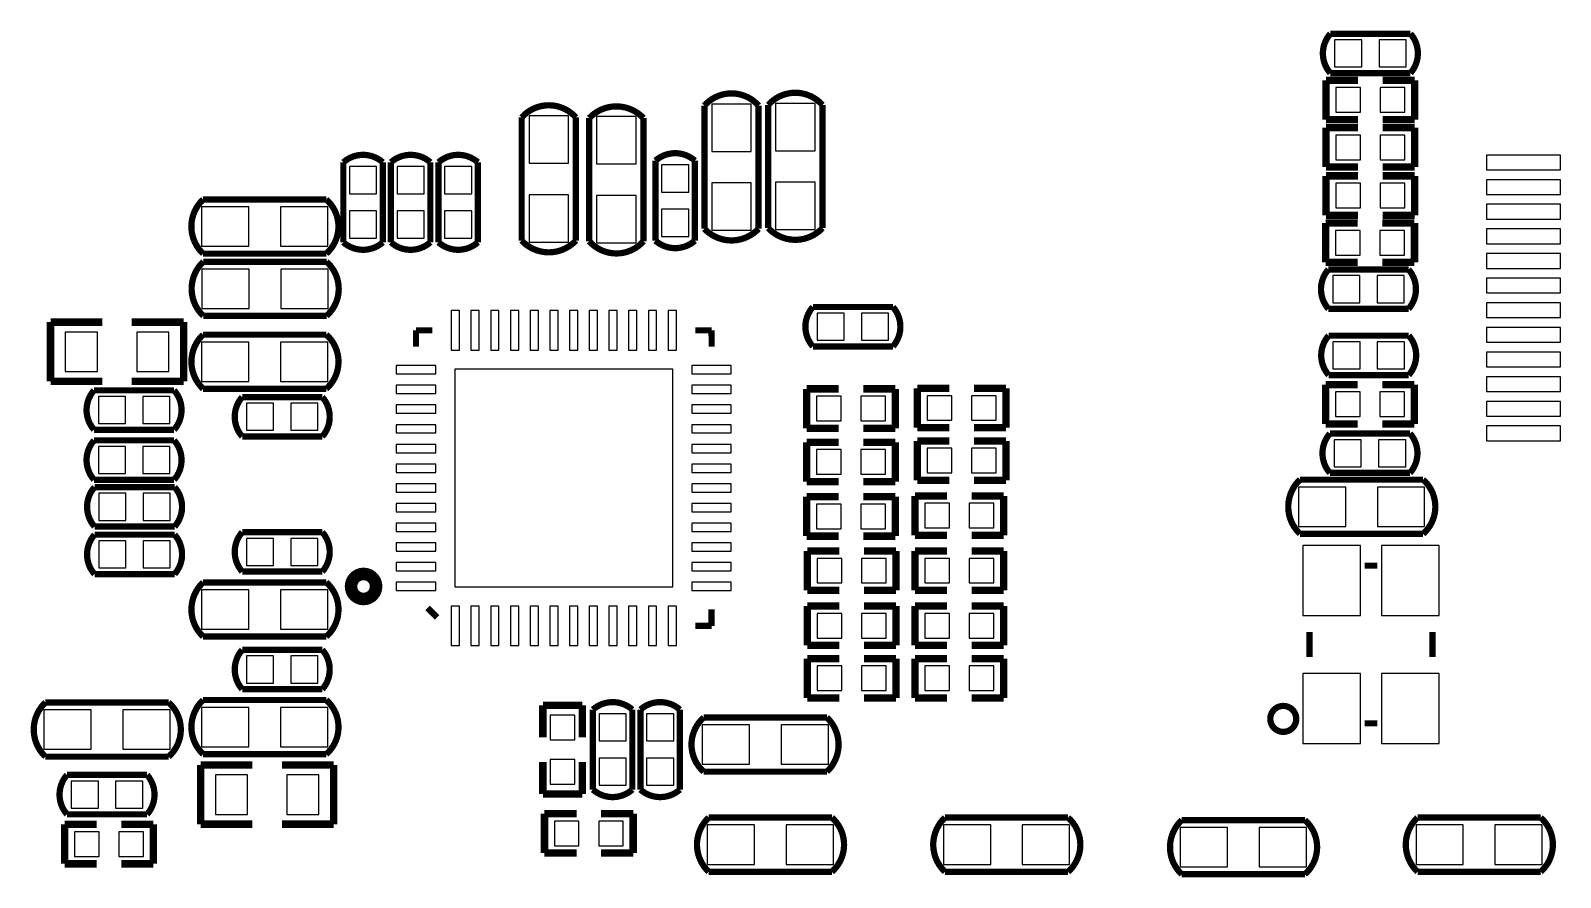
# Model space of a CAD drawing. Extents: x -3 to 180, y 0 to 107.
# Drawn here: x 64.47 to 95.52, y 23.25 to 40.44 of the extents above; entities that cross this region are included whole.
import ezdxf

# ---------------------------------------------------------------- set-up
doc = ezdxf.new("R2010")
doc.units = 0
doc.header["$MEASUREMENT"] = 0
doc.layers.add('PG_SILKSCREEN_BOTTOM', color=85, linetype='CONTINUOUS')
doc.layers.add('PIN_BOTTOM', color=5, linetype='CONTINUOUS')

msp = doc.modelspace()

# ---------------------------------------------------------------- linework, layer by layer
at = {"layer": 'PG_SILKSCREEN_BOTTOM'}
for points in [[(91.91658, 39.579601, 0.127, 0.127, 0), (90.85387, 39.579601, 0.127, 0.127, -0.37791), (90.85387, 40.379599, 0.127, 0.127, 0)], [(90.85387, 40.379599, 0.127, 0.127, 0), (91.91658, 40.379599, 0.127, 0.127, 0)], [(91.91658, 40.379599, 0.127, 0.127, 0), (92.47947, 40.379599, 0.127, 0.127, -0.37791), (92.47947, 39.579601, 0.127, 0.127, 0)], [(90.766925, 39.434719, 0.150089, 0.150089, 0), (90.766925, 38.634721, 0.150089, 0.150089, 0)], [(91.416911, 39.434719, 0.150089, 0.150089, 0), (90.766925, 39.434719, 0.150089, 0.150089, 0)], [(91.916733, 39.434719, 0.150089, 0.150089, 0), (92.566719, 39.434719, 0.150089, 0.150089, 0)], [(92.47947, 39.579601, 0.127, 0.127, 0), (91.91658, 39.579601, 0.127, 0.127, 0)], [(92.566719, 39.434719, 0.150089, 0.150089, 0), (92.566719, 38.634721, 0.150089, 0.150089, 0)], [(78.14945, 36.420781, 0.127, 0.127, 0), (78.14945, 38.920598, 0.127, 0.127, -0.450474), (79.24927, 38.920598, 0.127, 0.127, 0)], [(79.44485, 36.433531, 0.127, 0.127, 0), (79.44485, 38.933349, 0.127, 0.127, -0.450474), (80.54467, 38.933349, 0.127, 0.127, 0)], [(74.44105, 36.179531, 0.127, 0.127, 0), (74.44105, 38.679349, 0.127, 0.127, -0.450474), (75.54087, 38.679349, 0.127, 0.127, 0)], [(75.81265, 38.666547, 0.127, 0.127, -0.432734), (76.91247, 38.666547, 0.127, 0.127, 0)], [(79.24927, 38.920598, 0.127, 0.127, 0), (79.24927, 36.420781, 0.127, 0.127, 0)], [(80.54467, 38.933349, 0.127, 0.127, 0), (80.54467, 36.433531, 0.127, 0.127, 0)], [(75.54087, 38.679349, 0.127, 0.127, 0), (75.54087, 36.179531, 0.127, 0.127, 0)], [(76.91247, 38.666547, 0.127, 0.127, 0), (76.91247, 36.16673, 0.127, 0.127, -0.450474), (75.81265, 36.16673, 0.127, 0.127, 0)], [(75.81265, 36.16673, 0.127, 0.127, 0), (75.81265, 38.666547, 0.127, 0.127, 0)], [(90.766925, 38.634721, 0.150089, 0.150089, 0), (91.416911, 38.634721, 0.150089, 0.150089, 0)], [(90.766925, 38.472059, 0.150089, 0.150089, 0), (90.766925, 37.672061, 0.150089, 0.150089, 0)], [(91.416911, 38.472059, 0.150089, 0.150089, 0), (90.766925, 38.472059, 0.150089, 0.150089, 0)], [(92.566719, 38.634721, 0.150089, 0.150089, 0), (91.916733, 38.634721, 0.150089, 0.150089, 0)], [(91.916733, 38.472059, 0.150089, 0.150089, 0), (92.566719, 38.472059, 0.150089, 0.150089, 0)], [(92.566719, 38.472059, 0.150089, 0.150089, 0), (92.566719, 37.672061, 0.150089, 0.150089, 0)], [(70.821601, 37.206911, 0.127, 0.127, 0), (70.821601, 37.7698, 0.127, 0.127, -0.37791), (71.621599, 37.7698, 0.127, 0.127, 0)], [(71.786801, 37.206911, 0.127, 0.127, 0), (71.786801, 37.7698, 0.127, 0.127, -0.37791), (72.586799, 37.7698, 0.127, 0.127, 0)], [(72.752001, 37.206911, 0.127, 0.127, 0), (72.752001, 37.7698, 0.127, 0.127, -0.37791), (73.551999, 37.7698, 0.127, 0.127, 0)], [(77.156361, 37.240439, 0.127, 0.127, 0), (77.156361, 37.803328, 0.127, 0.127, -0.37791), (77.956359, 37.803328, 0.127, 0.127, 0)], [(71.621599, 37.7698, 0.127, 0.127, 0), (71.621599, 37.206911, 0.127, 0.127, 0)], [(72.586799, 37.7698, 0.127, 0.127, 0), (72.586799, 37.206911, 0.127, 0.127, 0)], [(73.551999, 37.7698, 0.127, 0.127, 0), (73.551999, 37.206911, 0.127, 0.127, 0)], [(77.956359, 37.803328, 0.127, 0.127, 0), (77.956359, 37.240439, 0.127, 0.127, 0)], [(90.766925, 37.672061, 0.150089, 0.150089, 0), (91.416911, 37.672061, 0.150089, 0.150089, 0)], [(92.566719, 37.672061, 0.150089, 0.150089, 0), (91.916733, 37.672061, 0.150089, 0.150089, 0)], [(71.621599, 37.206911, 0.127, 0.127, 0), (71.621599, 36.1442, 0.127, 0.127, -0.37791), (70.821601, 36.1442, 0.127, 0.127, 0)], [(70.821601, 36.1442, 0.127, 0.127, 0), (70.821601, 37.206911, 0.127, 0.127, 0)], [(72.586799, 37.206911, 0.127, 0.127, 0), (72.586799, 36.1442, 0.127, 0.127, -0.37791), (71.786801, 36.1442, 0.127, 0.127, 0)], [(71.786801, 36.1442, 0.127, 0.127, 0), (71.786801, 37.206911, 0.127, 0.127, 0)], [(73.551999, 37.206911, 0.127, 0.127, 0), (73.551999, 36.1442, 0.127, 0.127, -0.37791), (72.752001, 36.1442, 0.127, 0.127, 0)], [(72.752001, 36.1442, 0.127, 0.127, 0), (72.752001, 37.206911, 0.127, 0.127, 0)], [(77.956359, 37.240439, 0.127, 0.127, 0), (77.956359, 36.177728, 0.127, 0.127, -0.37791), (77.156361, 36.177728, 0.127, 0.127, 0)], [(77.156361, 36.177728, 0.127, 0.127, 0), (77.156361, 37.240439, 0.127, 0.127, 0)], [(90.766925, 37.494159, 0.150089, 0.150089, 0), (90.766925, 36.694161, 0.150089, 0.150089, 0)], [(91.416911, 37.494159, 0.150089, 0.150089, 0), (90.766925, 37.494159, 0.150089, 0.150089, 0)], [(91.916733, 37.494159, 0.150089, 0.150089, 0), (92.566719, 37.494159, 0.150089, 0.150089, 0)], [(92.566719, 37.494159, 0.150089, 0.150089, 0), (92.566719, 36.694161, 0.150089, 0.150089, 0)], [(67.974464, 35.915117, 0.127, 0.127, -0.432734), (67.974464, 37.014937, 0.127, 0.127, 0)], [(67.974464, 37.014937, 0.127, 0.127, 0), (70.474281, 37.014937, 0.127, 0.127, -0.450474), (70.474281, 35.915117, 0.127, 0.127, 0)], [(90.766925, 36.694161, 0.150089, 0.150089, 0), (91.416911, 36.694161, 0.150089, 0.150089, 0)], [(92.566719, 36.694161, 0.150089, 0.150089, 0), (91.916733, 36.694161, 0.150089, 0.150089, 0)], [(79.24927, 36.420781, 0.127, 0.127, -0.432734), (78.14945, 36.420781, 0.127, 0.127, 0)], [(80.54467, 36.433531, 0.127, 0.127, -0.432734), (79.44485, 36.433531, 0.127, 0.127, 0)], [(90.761845, 36.536579, 0.150089, 0.150089, 0), (90.761845, 35.736581, 0.150089, 0.150089, 0)], [(91.411831, 36.536579, 0.150089, 0.150089, 0), (90.761845, 36.536579, 0.150089, 0.150089, 0)], [(91.911653, 36.536579, 0.150089, 0.150089, 0), (92.561639, 36.536579, 0.150089, 0.150089, 0)], [(92.561639, 36.536579, 0.150089, 0.150089, 0), (92.561639, 35.736581, 0.150089, 0.150089, 0)], [(75.54087, 36.179531, 0.127, 0.127, -0.432734), (74.44105, 36.179531, 0.127, 0.127, 0)], [(67.979849, 34.651442, 0.127, 0.127, -0.432734), (67.979849, 35.751262, 0.127, 0.127, 0)], [(70.474281, 35.915117, 0.127, 0.127, 0), (67.974464, 35.915117, 0.127, 0.127, 0)], [(67.979849, 35.751262, 0.127, 0.127, 0), (70.479666, 35.751262, 0.127, 0.127, -0.450474), (70.479666, 34.651442, 0.127, 0.127, 0)], [(90.761845, 35.736581, 0.150089, 0.150089, 0), (91.411831, 35.736581, 0.150089, 0.150089, 0)], [(92.561639, 35.736581, 0.150089, 0.150089, 0), (91.911653, 35.736581, 0.150089, 0.150089, 0)], [(91.877871, 34.794241, 0.127, 0.127, 0), (90.81516, 34.794241, 0.127, 0.127, -0.37791), (90.81516, 35.594239, 0.127, 0.127, 0)], [(90.81516, 35.594239, 0.127, 0.127, 0), (91.877871, 35.594239, 0.127, 0.127, 0)], [(91.877871, 35.594239, 0.127, 0.127, 0), (92.44076, 35.594239, 0.127, 0.127, -0.37791), (92.44076, 34.794241, 0.127, 0.127, 0)], [(80.913249, 34.032241, 0.127, 0.127, 0), (80.35036, 34.032241, 0.127, 0.127, -0.37791), (80.35036, 34.832239, 0.127, 0.127, 0)], [(80.35036, 34.832239, 0.127, 0.127, 0), (80.913249, 34.832239, 0.127, 0.127, 0)], [(80.913249, 34.832239, 0.127, 0.127, 0), (81.97596, 34.832239, 0.127, 0.127, -0.37791), (81.97596, 34.032241, 0.127, 0.127, 0)], [(92.44076, 34.794241, 0.127, 0.127, 0), (91.877871, 34.794241, 0.127, 0.127, 0)], [(64.87795, 34.524137, 0.150089, 0.150089, 0), (65.927961, 34.524137, 0.150089, 0.150089, 0)], [(64.87795, 33.324343, 0.150089, 0.150089, 0), (64.87795, 34.524137, 0.150089, 0.150089, 0)], [(67.57797, 34.524137, 0.150089, 0.150089, 0), (66.527959, 34.524137, 0.150089, 0.150089, 0)], [(67.57797, 33.324343, 0.150089, 0.150089, 0), (67.57797, 34.524137, 0.150089, 0.150089, 0)], [(70.479666, 34.651442, 0.127, 0.127, 0), (67.979849, 34.651442, 0.127, 0.127, 0)], [(67.975251, 33.17113, 0.127, 0.127, -0.432734), (67.975251, 34.27095, 0.127, 0.127, 0)], [(67.975251, 34.27095, 0.127, 0.127, 0), (70.475069, 34.27095, 0.127, 0.127, -0.450474), (70.475069, 33.17113, 0.127, 0.127, 0)], [(72.295766, 34.358834, 0.127, 0.127, 0), (72.295766, 34.02584, 0.127, 0.127, 0)], [(72.62876, 34.358834, 0.127, 0.127, 0), (72.295766, 34.358834, 0.127, 0.127, 0)], [(78.295754, 34.358834, 0.127, 0.127, 0), (77.96276, 34.358834, 0.127, 0.127, 0)], [(78.29677, 34.025535, 0.127, 0.127, 0), (78.295754, 34.358834, 0.127, 0.127, 0)], [(91.382647, 33.45053, 0.127, 0.127, 0), (90.819757, 33.45053, 0.127, 0.127, -0.37791), (90.819757, 34.250528, 0.127, 0.127, 0)], [(90.819757, 34.250528, 0.127, 0.127, 0), (91.382647, 34.250528, 0.127, 0.127, 0)], [(91.382647, 34.250528, 0.127, 0.127, 0), (92.445357, 34.250528, 0.127, 0.127, -0.37791), (92.445357, 33.45053, 0.127, 0.127, 0)], [(81.97596, 34.032241, 0.127, 0.127, 0), (80.913249, 34.032241, 0.127, 0.127, 0)], [(65.927961, 33.324343, 0.150089, 0.150089, 0), (64.87795, 33.324343, 0.150089, 0.150089, 0)], [(66.527959, 33.324343, 0.150089, 0.150089, 0), (67.57797, 33.324343, 0.150089, 0.150089, 0)], [(70.475069, 33.17113, 0.127, 0.127, 0), (67.975251, 33.17113, 0.127, 0.127, 0)], [(80.225468, 33.170546, 0.150089, 0.150089, 0), (80.875454, 33.170546, 0.150089, 0.150089, 0)], [(80.225468, 32.370547, 0.150089, 0.150089, 0), (80.225468, 33.170546, 0.150089, 0.150089, 0)], [(82.025261, 33.170546, 0.150089, 0.150089, 0), (81.375275, 33.170546, 0.150089, 0.150089, 0)], [(82.025261, 32.370547, 0.150089, 0.150089, 0), (82.025261, 33.170546, 0.150089, 0.150089, 0)], [(82.473063, 33.181239, 0.150089, 0.150089, 0), (83.123049, 33.181239, 0.150089, 0.150089, 0)], [(82.473063, 32.381241, 0.150089, 0.150089, 0), (82.473063, 33.181239, 0.150089, 0.150089, 0)], [(84.272857, 33.181239, 0.150089, 0.150089, 0), (83.622871, 33.181239, 0.150089, 0.150089, 0)], [(84.272857, 32.381241, 0.150089, 0.150089, 0), (84.272857, 33.181239, 0.150089, 0.150089, 0)], [(90.757959, 33.257439, 0.150089, 0.150089, 0), (91.407945, 33.257439, 0.150089, 0.150089, 0)], [(90.757959, 32.457441, 0.150089, 0.150089, 0), (90.757959, 33.257439, 0.150089, 0.150089, 0)], [(92.445357, 33.45053, 0.127, 0.127, 0), (91.382647, 33.45053, 0.127, 0.127, 0)], [(92.557752, 33.257439, 0.150089, 0.150089, 0), (91.907766, 33.257439, 0.150089, 0.150089, 0)], [(92.557752, 32.457441, 0.150089, 0.150089, 0), (92.557752, 33.257439, 0.150089, 0.150089, 0)], [(66.323489, 32.340601, 0.127, 0.127, 0), (65.7606, 32.340601, 0.127, 0.127, -0.37791), (65.7606, 33.140599, 0.127, 0.127, 0)], [(65.7606, 33.140599, 0.127, 0.127, 0), (66.323489, 33.140599, 0.127, 0.127, 0)], [(66.323489, 33.140599, 0.127, 0.127, 0), (67.3862, 33.140599, 0.127, 0.127, -0.37791), (67.3862, 32.340601, 0.127, 0.127, 0)], [(69.330849, 32.203441, 0.127, 0.127, 0), (68.76796, 32.203441, 0.127, 0.127, -0.37791), (68.76796, 33.003439, 0.127, 0.127, 0)], [(68.76796, 33.003439, 0.127, 0.127, 0), (69.330849, 33.003439, 0.127, 0.127, 0)], [(69.330849, 33.003439, 0.127, 0.127, 0), (70.39356, 33.003439, 0.127, 0.127, -0.37791), (70.39356, 32.203441, 0.127, 0.127, 0)], [(67.3862, 32.340601, 0.127, 0.127, 0), (66.323489, 32.340601, 0.127, 0.127, 0)], [(80.875454, 32.370547, 0.150089, 0.150089, 0), (80.225468, 32.370547, 0.150089, 0.150089, 0)], [(81.375275, 32.370547, 0.150089, 0.150089, 0), (82.025261, 32.370547, 0.150089, 0.150089, 0)], [(83.123049, 32.381241, 0.150089, 0.150089, 0), (82.473063, 32.381241, 0.150089, 0.150089, 0)], [(83.622871, 32.381241, 0.150089, 0.150089, 0), (84.272857, 32.381241, 0.150089, 0.150089, 0)], [(91.408199, 31.463513, 0.127, 0.127, 0), (90.84531, 31.463513, 0.127, 0.127, -0.37791), (90.84531, 32.263512, 0.127, 0.127, 0)], [(91.407945, 32.457441, 0.150089, 0.150089, 0), (90.757959, 32.457441, 0.150089, 0.150089, 0)], [(90.84531, 32.263512, 0.127, 0.127, 0), (91.408199, 32.263512, 0.127, 0.127, 0)], [(91.408199, 32.263512, 0.127, 0.127, 0), (92.47091, 32.263512, 0.127, 0.127, -0.37791), (92.47091, 31.463513, 0.127, 0.127, 0)], [(91.907766, 32.457441, 0.150089, 0.150089, 0), (92.557752, 32.457441, 0.150089, 0.150089, 0)], [(66.323489, 31.324601, 0.127, 0.127, 0), (65.7606, 31.324601, 0.127, 0.127, -0.37791), (65.7606, 32.124599, 0.127, 0.127, 0)], [(65.7606, 32.124599, 0.127, 0.127, 0), (66.323489, 32.124599, 0.127, 0.127, 0)], [(66.323489, 32.124599, 0.127, 0.127, 0), (67.3862, 32.124599, 0.127, 0.127, -0.37791), (67.3862, 31.324601, 0.127, 0.127, 0)], [(70.39356, 32.203441, 0.127, 0.127, 0), (69.330849, 32.203441, 0.127, 0.127, 0)], [(80.225468, 32.086245, 0.150089, 0.150089, 0), (80.875454, 32.086245, 0.150089, 0.150089, 0)], [(80.225468, 31.286247, 0.150089, 0.150089, 0), (80.225468, 32.086245, 0.150089, 0.150089, 0)], [(82.025261, 32.086245, 0.150089, 0.150089, 0), (81.375275, 32.086245, 0.150089, 0.150089, 0)], [(82.025261, 31.286247, 0.150089, 0.150089, 0), (82.025261, 32.086245, 0.150089, 0.150089, 0)], [(82.473063, 32.114439, 0.150089, 0.150089, 0), (83.123049, 32.114439, 0.150089, 0.150089, 0)], [(82.473063, 31.314441, 0.150089, 0.150089, 0), (82.473063, 32.114439, 0.150089, 0.150089, 0)], [(84.272857, 32.114439, 0.150089, 0.150089, 0), (83.622871, 32.114439, 0.150089, 0.150089, 0)], [(84.272857, 31.314441, 0.150089, 0.150089, 0), (84.272857, 32.114439, 0.150089, 0.150089, 0)], [(67.3862, 31.324601, 0.127, 0.127, 0), (66.323489, 31.324601, 0.127, 0.127, 0)], [(80.875454, 31.286247, 0.150089, 0.150089, 0), (80.225468, 31.286247, 0.150089, 0.150089, 0)], [(81.375275, 31.286247, 0.150089, 0.150089, 0), (82.025261, 31.286247, 0.150089, 0.150089, 0)], [(83.123049, 31.314441, 0.150089, 0.150089, 0), (82.473063, 31.314441, 0.150089, 0.150089, 0)], [(83.622871, 31.314441, 0.150089, 0.150089, 0), (84.272857, 31.314441, 0.150089, 0.150089, 0)], [(90.237869, 30.227524, 0.127, 0.127, -0.432734), (90.237869, 31.327344, 0.127, 0.127, 0)], [(90.237869, 31.327344, 0.127, 0.127, 0), (92.737686, 31.327344, 0.127, 0.127, -0.450474), (92.737686, 30.227524, 0.127, 0.127, 0)], [(92.47091, 31.463513, 0.127, 0.127, 0), (91.408199, 31.463513, 0.127, 0.127, 0)], [(66.333649, 30.374641, 0.127, 0.127, 0), (65.77076, 30.374641, 0.127, 0.127, -0.37791), (65.77076, 31.174639, 0.127, 0.127, 0)], [(65.77076, 31.174639, 0.127, 0.127, 0), (66.333649, 31.174639, 0.127, 0.127, 0)], [(66.333649, 31.174639, 0.127, 0.127, 0), (67.39636, 31.174639, 0.127, 0.127, -0.37791), (67.39636, 30.374641, 0.127, 0.127, 0)], [(80.225367, 30.980329, 0.150089, 0.150089, 0), (80.225367, 30.180331, 0.150089, 0.150089, 0)], [(80.875353, 30.980329, 0.150089, 0.150089, 0), (80.225367, 30.980329, 0.150089, 0.150089, 0)], [(81.375174, 30.980329, 0.150089, 0.150089, 0), (82.02516, 30.980329, 0.150089, 0.150089, 0)], [(82.02516, 30.980329, 0.150089, 0.150089, 0), (82.02516, 30.180331, 0.150089, 0.150089, 0)], [(82.422263, 30.996839, 0.150089, 0.150089, 0), (82.422263, 30.196841, 0.150089, 0.150089, 0)], [(83.072249, 30.996839, 0.150089, 0.150089, 0), (82.422263, 30.996839, 0.150089, 0.150089, 0)], [(83.572071, 30.996839, 0.150089, 0.150089, 0), (84.222057, 30.996839, 0.150089, 0.150089, 0)], [(84.222057, 30.996839, 0.150089, 0.150089, 0), (84.222057, 30.196841, 0.150089, 0.150089, 0)], [(67.39636, 30.374641, 0.127, 0.127, 0), (66.333649, 30.374641, 0.127, 0.127, 0)], [(66.333649, 29.409441, 0.127, 0.127, 0), (65.77076, 29.409441, 0.127, 0.127, -0.37791), (65.77076, 30.209439, 0.127, 0.127, 0)], [(65.77076, 30.209439, 0.127, 0.127, 0), (66.333649, 30.209439, 0.127, 0.127, 0)], [(66.333649, 30.209439, 0.127, 0.127, 0), (67.39636, 30.209439, 0.127, 0.127, -0.37791), (67.39636, 29.409441, 0.127, 0.127, 0)], [(69.330849, 29.460241, 0.127, 0.127, 0), (68.76796, 29.460241, 0.127, 0.127, -0.37791), (68.76796, 30.260239, 0.127, 0.127, 0)], [(68.76796, 30.260239, 0.127, 0.127, 0), (69.330849, 30.260239, 0.127, 0.127, 0)], [(69.330849, 30.260239, 0.127, 0.127, 0), (70.39356, 30.260239, 0.127, 0.127, -0.37791), (70.39356, 29.460241, 0.127, 0.127, 0)], [(80.225367, 30.180331, 0.150089, 0.150089, 0), (80.875353, 30.180331, 0.150089, 0.150089, 0)], [(82.02516, 30.180331, 0.150089, 0.150089, 0), (81.375174, 30.180331, 0.150089, 0.150089, 0)], [(82.422263, 30.196841, 0.150089, 0.150089, 0), (83.072249, 30.196841, 0.150089, 0.150089, 0)], [(84.222057, 30.196841, 0.150089, 0.150089, 0), (83.572071, 30.196841, 0.150089, 0.150089, 0)], [(92.737686, 30.227524, 0.127, 0.127, 0), (90.237869, 30.227524, 0.127, 0.127, 0)], [(80.237863, 29.879239, 0.150089, 0.150089, 0), (80.237863, 29.079241, 0.150089, 0.150089, 0)], [(80.887849, 29.879239, 0.150089, 0.150089, 0), (80.237863, 29.879239, 0.150089, 0.150089, 0)], [(81.387671, 29.879239, 0.150089, 0.150089, 0), (82.037657, 29.879239, 0.150089, 0.150089, 0)], [(82.037657, 29.879239, 0.150089, 0.150089, 0), (82.037657, 29.079241, 0.150089, 0.150089, 0)], [(82.422263, 29.879239, 0.150089, 0.150089, 0), (82.422263, 29.079241, 0.150089, 0.150089, 0)], [(83.072249, 29.879239, 0.150089, 0.150089, 0), (82.422263, 29.879239, 0.150089, 0.150089, 0)], [(83.572071, 29.879239, 0.150089, 0.150089, 0), (84.222057, 29.879239, 0.150089, 0.150089, 0)], [(84.222057, 29.879239, 0.150089, 0.150089, 0), (84.222057, 29.079241, 0.150089, 0.150089, 0)], [(70.39356, 29.460241, 0.127, 0.127, 0), (69.330849, 29.460241, 0.127, 0.127, 0)], [(71.48576, 29.158946, 0.254, 0.254, 1), (70.97776, 29.158946, 0.254, 0.254, 1), (71.48576, 29.158946, 0.254, 0.254, 0)], [(91.55176, 29.580535, 0.127, 0.127, 0), (91.80576, 29.580535, 0.127, 0.127, 0)], [(67.39636, 29.409441, 0.127, 0.127, 0), (66.333649, 29.409441, 0.127, 0.127, 0)], [(67.975251, 28.14193, 0.127, 0.127, -0.432734), (67.975251, 29.24175, 0.127, 0.127, 0)], [(67.975251, 29.24175, 0.127, 0.127, 0), (70.475069, 29.24175, 0.127, 0.127, -0.450474), (70.475069, 28.14193, 0.127, 0.127, 0)], [(80.237863, 29.079241, 0.150089, 0.150089, 0), (80.887849, 29.079241, 0.150089, 0.150089, 0)], [(82.037657, 29.079241, 0.150089, 0.150089, 0), (81.387671, 29.079241, 0.150089, 0.150089, 0)], [(82.422263, 29.079241, 0.150089, 0.150089, 0), (83.072249, 29.079241, 0.150089, 0.150089, 0)], [(84.222057, 29.079241, 0.150089, 0.150089, 0), (83.572071, 29.079241, 0.150089, 0.150089, 0)], [(72.722765, 28.531845, 0.127, 0.127, 0), (72.532265, 28.722345, 0.127, 0.127, 0)], [(78.295754, 28.69184, 0.127, 0.127, 0), (78.295754, 28.358846, 0.127, 0.127, 0)], [(80.237863, 28.761639, 0.150089, 0.150089, 0), (80.237863, 27.961641, 0.150089, 0.150089, 0)], [(80.887849, 28.761639, 0.150089, 0.150089, 0), (80.237863, 28.761639, 0.150089, 0.150089, 0)], [(81.387671, 28.761639, 0.150089, 0.150089, 0), (82.037657, 28.761639, 0.150089, 0.150089, 0)], [(82.037657, 28.761639, 0.150089, 0.150089, 0), (82.037657, 27.961641, 0.150089, 0.150089, 0)], [(82.422263, 28.761639, 0.150089, 0.150089, 0), (82.422263, 27.961641, 0.150089, 0.150089, 0)], [(83.072249, 28.761639, 0.150089, 0.150089, 0), (82.422263, 28.761639, 0.150089, 0.150089, 0)], [(83.572071, 28.761639, 0.150089, 0.150089, 0), (84.222057, 28.761639, 0.150089, 0.150089, 0)], [(84.222057, 28.761639, 0.150089, 0.150089, 0), (84.222057, 27.961641, 0.150089, 0.150089, 0)], [(78.295754, 28.358846, 0.127, 0.127, 0), (77.96276, 28.358846, 0.127, 0.127, 0)], [(90.428851, 27.72664, 0.127, 0.127, 0), (90.428851, 28.23464, 0.127, 0.127, 0)], [(92.928669, 27.72664, 0.127, 0.127, 0), (92.928669, 28.23464, 0.127, 0.127, 0)], [(70.475069, 28.14193, 0.127, 0.127, 0), (67.975251, 28.14193, 0.127, 0.127, 0)], [(80.237863, 27.961641, 0.150089, 0.150089, 0), (80.887849, 27.961641, 0.150089, 0.150089, 0)], [(82.037657, 27.961641, 0.150089, 0.150089, 0), (81.387671, 27.961641, 0.150089, 0.150089, 0)], [(82.422263, 27.961641, 0.150089, 0.150089, 0), (83.072249, 27.961641, 0.150089, 0.150089, 0)], [(84.222057, 27.961641, 0.150089, 0.150089, 0), (83.572071, 27.961641, 0.150089, 0.150089, 0)], [(69.330849, 27.072641, 0.127, 0.127, 0), (68.76796, 27.072641, 0.127, 0.127, -0.37791), (68.76796, 27.872639, 0.127, 0.127, 0)], [(68.76796, 27.872639, 0.127, 0.127, 0), (69.330849, 27.872639, 0.127, 0.127, 0)], [(69.330849, 27.872639, 0.127, 0.127, 0), (70.39356, 27.872639, 0.127, 0.127, -0.37791), (70.39356, 27.072641, 0.127, 0.127, 0)], [(80.237863, 27.694839, 0.150089, 0.150089, 0), (80.237863, 26.894841, 0.150089, 0.150089, 0)], [(80.887849, 27.694839, 0.150089, 0.150089, 0), (80.237863, 27.694839, 0.150089, 0.150089, 0)], [(81.387671, 27.694839, 0.150089, 0.150089, 0), (82.037657, 27.694839, 0.150089, 0.150089, 0)], [(82.037657, 27.694839, 0.150089, 0.150089, 0), (82.037657, 26.894841, 0.150089, 0.150089, 0)], [(82.422263, 27.694839, 0.150089, 0.150089, 0), (82.422263, 26.894841, 0.150089, 0.150089, 0)], [(83.072249, 27.694839, 0.150089, 0.150089, 0), (82.422263, 27.694839, 0.150089, 0.150089, 0)], [(83.572071, 27.694839, 0.150089, 0.150089, 0), (84.222057, 27.694839, 0.150089, 0.150089, 0)], [(84.222057, 27.694839, 0.150089, 0.150089, 0), (84.222057, 26.894841, 0.150089, 0.150089, 0)], [(70.39356, 27.072641, 0.127, 0.127, 0), (69.330849, 27.072641, 0.127, 0.127, 0)], [(64.774851, 25.70353, 0.127, 0.127, -0.432734), (64.774851, 26.80335, 0.127, 0.127, 0)], [(64.774851, 26.80335, 0.127, 0.127, 0), (67.274669, 26.80335, 0.127, 0.127, -0.450474), (67.274669, 25.70353, 0.127, 0.127, 0)], [(67.975251, 25.75433, 0.127, 0.127, -0.432734), (67.975251, 26.85415, 0.127, 0.127, 0)], [(67.975251, 26.85415, 0.127, 0.127, 0), (70.475069, 26.85415, 0.127, 0.127, -0.450474), (70.475069, 25.75433, 0.127, 0.127, 0)], [(74.870361, 26.746937, 0.150089, 0.150089, 0), (75.670359, 26.746937, 0.150089, 0.150089, 0)], [(74.870361, 26.096951, 0.150089, 0.150089, 0), (74.870361, 26.746937, 0.150089, 0.150089, 0)], [(75.670359, 26.746937, 0.150089, 0.150089, 0), (75.670359, 26.096951, 0.150089, 0.150089, 0)], [(75.886361, 25.597129, 0.127, 0.127, 0), (75.886361, 26.65984, 0.127, 0.127, -0.37791), (76.686359, 26.65984, 0.127, 0.127, 0)], [(76.686359, 26.65984, 0.127, 0.127, 0), (76.686359, 25.597129, 0.127, 0.127, 0)], [(76.851561, 25.597129, 0.127, 0.127, 0), (76.851561, 26.65984, 0.127, 0.127, -0.37791), (77.651559, 26.65984, 0.127, 0.127, 0)], [(77.651559, 26.65984, 0.127, 0.127, 0), (77.651559, 25.597129, 0.127, 0.127, 0)], [(80.237863, 26.894841, 0.150089, 0.150089, 0), (80.887849, 26.894841, 0.150089, 0.150089, 0)], [(82.037657, 26.894841, 0.150089, 0.150089, 0), (81.387671, 26.894841, 0.150089, 0.150089, 0)], [(82.422263, 26.894841, 0.150089, 0.150089, 0), (83.072249, 26.894841, 0.150089, 0.150089, 0)], [(84.222057, 26.894841, 0.150089, 0.150089, 0), (83.572071, 26.894841, 0.150089, 0.150089, 0)], [(90.162101, 26.470356, 0.127, 0.127, 1), (89.635355, 26.470356, 0.127, 0.127, 1), (90.162101, 26.470356, 0.127, 0.127, 0)], [(80.635069, 25.39873, 0.127, 0.127, 0), (78.135251, 25.39873, 0.127, 0.127, -0.450474), (78.135251, 26.49855, 0.127, 0.127, 0)], [(78.135251, 26.49855, 0.127, 0.127, 0), (80.635069, 26.49855, 0.127, 0.127, 0)], [(80.635069, 26.49855, 0.127, 0.127, -0.432734), (80.635069, 25.39873, 0.127, 0.127, 0)], [(91.55176, 26.380745, 0.127, 0.127, 0), (91.80576, 26.380745, 0.127, 0.127, 0)], [(70.475069, 25.75433, 0.127, 0.127, 0), (67.975251, 25.75433, 0.127, 0.127, 0)], [(67.274669, 25.70353, 0.127, 0.127, 0), (64.774851, 25.70353, 0.127, 0.127, 0)], [(67.92595, 25.532537, 0.150089, 0.150089, 0), (68.975961, 25.532537, 0.150089, 0.150089, 0)], [(67.92595, 24.332743, 0.150089, 0.150089, 0), (67.92595, 25.532537, 0.150089, 0.150089, 0)], [(70.62597, 25.532537, 0.150089, 0.150089, 0), (69.575959, 25.532537, 0.150089, 0.150089, 0)], [(70.62597, 24.332743, 0.150089, 0.150089, 0), (70.62597, 25.532537, 0.150089, 0.150089, 0)], [(74.870361, 25.597129, 0.150089, 0.150089, 0), (74.870361, 24.947143, 0.150089, 0.150089, 0)], [(75.670359, 24.947143, 0.150089, 0.150089, 0), (75.670359, 25.597129, 0.150089, 0.150089, 0)], [(76.686359, 25.597129, 0.127, 0.127, 0), (76.686359, 25.03424, 0.127, 0.127, -0.37791), (75.886361, 25.03424, 0.127, 0.127, 0)], [(75.886361, 25.03424, 0.127, 0.127, 0), (75.886361, 25.597129, 0.127, 0.127, 0)], [(77.651559, 25.597129, 0.127, 0.127, 0), (77.651559, 25.03424, 0.127, 0.127, -0.37791), (76.851561, 25.03424, 0.127, 0.127, 0)], [(76.851561, 25.03424, 0.127, 0.127, 0), (76.851561, 25.597129, 0.127, 0.127, 0)], [(65.774849, 24.532641, 0.127, 0.127, 0), (65.21196, 24.532641, 0.127, 0.127, -0.37791), (65.21196, 25.332639, 0.127, 0.127, 0)], [(65.21196, 25.332639, 0.127, 0.127, 0), (65.774849, 25.332639, 0.127, 0.127, 0)], [(65.774849, 25.332639, 0.127, 0.127, 0), (66.83756, 25.332639, 0.127, 0.127, -0.37791), (66.83756, 24.532641, 0.127, 0.127, 0)], [(74.870361, 24.947143, 0.150089, 0.150089, 0), (75.670359, 24.947143, 0.150089, 0.150089, 0)], [(66.83756, 24.532641, 0.127, 0.127, 0), (65.774849, 24.532641, 0.127, 0.127, 0)], [(74.903863, 24.545239, 0.150089, 0.150089, 0), (75.553849, 24.545239, 0.150089, 0.150089, 0)], [(74.903863, 23.745241, 0.150089, 0.150089, 0), (74.903863, 24.545239, 0.150089, 0.150089, 0)], [(76.703657, 24.545239, 0.150089, 0.150089, 0), (76.053671, 24.545239, 0.150089, 0.150089, 0)], [(76.703657, 23.745241, 0.150089, 0.150089, 0), (76.703657, 24.545239, 0.150089, 0.150089, 0)], [(78.236648, 23.36673, 0.127, 0.127, -0.432734), (78.236648, 24.46655, 0.127, 0.127, 0)], [(78.236648, 24.46655, 0.127, 0.127, 0), (80.736465, 24.46655, 0.127, 0.127, -0.450474), (80.736465, 23.36673, 0.127, 0.127, 0)], [(83.032168, 23.36673, 0.127, 0.127, -0.432734), (83.032168, 24.46655, 0.127, 0.127, 0)], [(83.032168, 24.46655, 0.127, 0.127, 0), (85.531985, 24.46655, 0.127, 0.127, -0.450474), (85.531985, 23.36673, 0.127, 0.127, 0)], [(92.623208, 23.36673, 0.127, 0.127, -0.432734), (92.623208, 24.46655, 0.127, 0.127, 0)], [(92.623208, 24.46655, 0.127, 0.127, 0), (95.123025, 24.46655, 0.127, 0.127, -0.450474), (95.123025, 23.36673, 0.127, 0.127, 0)], [(65.165757, 24.328349, 0.150089, 0.150089, 0), (65.815743, 24.328349, 0.150089, 0.150089, 0)], [(65.165757, 23.52835, 0.150089, 0.150089, 0), (65.165757, 24.328349, 0.150089, 0.150089, 0)], [(66.965551, 24.328349, 0.150089, 0.150089, 0), (66.315565, 24.328349, 0.150089, 0.150089, 0)], [(66.965551, 23.52835, 0.150089, 0.150089, 0), (66.965551, 24.328349, 0.150089, 0.150089, 0)], [(68.975961, 24.332743, 0.150089, 0.150089, 0), (67.92595, 24.332743, 0.150089, 0.150089, 0)], [(69.575959, 24.332743, 0.150089, 0.150089, 0), (70.62597, 24.332743, 0.150089, 0.150089, 0)], [(87.837848, 23.31593, 0.127, 0.127, -0.432734), (87.837848, 24.41575, 0.127, 0.127, 0)], [(87.837848, 24.41575, 0.127, 0.127, 0), (90.337665, 24.41575, 0.127, 0.127, -0.450474), (90.337665, 23.31593, 0.127, 0.127, 0)], [(65.815743, 23.52835, 0.150089, 0.150089, 0), (65.165757, 23.52835, 0.150089, 0.150089, 0)], [(66.315565, 23.52835, 0.150089, 0.150089, 0), (66.965551, 23.52835, 0.150089, 0.150089, 0)], [(75.553849, 23.745241, 0.150089, 0.150089, 0), (74.903863, 23.745241, 0.150089, 0.150089, 0)], [(76.053671, 23.745241, 0.150089, 0.150089, 0), (76.703657, 23.745241, 0.150089, 0.150089, 0)], [(80.736465, 23.36673, 0.127, 0.127, 0), (78.236648, 23.36673, 0.127, 0.127, 0)], [(85.531985, 23.36673, 0.127, 0.127, 0), (83.032168, 23.36673, 0.127, 0.127, 0)], [(90.337665, 23.31593, 0.127, 0.127, 0), (87.837848, 23.31593, 0.127, 0.127, 0)], [(95.123025, 23.36673, 0.127, 0.127, 0), (92.623208, 23.36673, 0.127, 0.127, 0)]]:
    msp.add_lwpolyline(points, format="xyseb", dxfattribs=at)
at = {"layer": 'PIN_BOTTOM'}
for points in [[(90.941627, 40.254555), (90.941627, 39.704645), (91.491537, 39.704645), (91.491537, 40.254555)], [(91.841803, 40.254555), (91.841803, 39.704645), (92.391713, 39.704645), (92.391713, 40.254555)], [(91.466695, 38.784759), (91.466695, 39.284656), (90.966798, 39.284656), (90.966798, 38.784759)], [(92.366871, 38.784759), (92.366871, 39.284656), (91.866974, 39.284656), (91.866974, 38.784759)], [(79.09941, 38.950836), (78.29931, 38.950836), (78.29931, 37.990742), (79.09941, 37.990742)], [(80.39481, 38.963587), (79.59471, 38.963587), (79.59471, 38.003493), (80.39481, 38.003493)], [(75.39101, 38.709587), (74.59091, 38.709587), (74.59091, 37.749493), (75.39101, 37.749493)], [(75.96251, 37.736691), (76.76261, 37.736691), (76.76261, 38.696786), (75.96251, 38.696786)], [(91.466695, 37.822099), (91.466695, 38.321996), (90.966798, 38.321996), (90.966798, 37.822099)], [(92.366871, 37.822099), (92.366871, 38.321996), (91.866974, 38.321996), (91.866974, 37.822099)], [(95.52352, 37.916548), (94.023421, 37.916548), (94.023421, 37.616549), (95.52352, 37.616549)], [(70.946645, 37.132133), (71.496555, 37.132133), (71.496555, 37.682043), (70.946645, 37.682043)], [(71.911845, 37.132133), (72.461755, 37.132133), (72.461755, 37.682043), (71.911845, 37.682043)], [(72.877045, 37.132133), (73.426955, 37.132133), (73.426955, 37.682043), (72.877045, 37.682043)], [(77.281405, 37.165661), (77.831315, 37.165661), (77.831315, 37.715571), (77.281405, 37.715571)], [(79.09941, 37.350637), (78.29931, 37.350637), (78.29931, 36.390542), (79.09941, 36.390542)], [(80.39481, 37.363387), (79.59471, 37.363387), (79.59471, 36.403293), (80.39481, 36.403293)], [(91.466695, 36.844199), (91.466695, 37.344096), (90.966798, 37.344096), (90.966798, 36.844199)], [(92.366871, 36.844199), (92.366871, 37.344096), (91.866974, 37.344096), (91.866974, 36.844199)], [(95.52352, 37.416346), (94.023421, 37.416346), (94.023421, 37.116347), (95.52352, 37.116347)], [(75.39101, 37.109387), (74.59091, 37.109387), (74.59091, 36.149293), (75.39101, 36.149293)], [(75.96251, 36.136491), (76.76261, 36.136491), (76.76261, 37.096586), (75.96251, 37.096586)], [(68.904333, 36.064977), (68.904333, 36.865077), (67.944238, 36.865077), (67.944238, 36.064977)], [(70.504533, 36.064977), (70.504533, 36.865077), (69.544438, 36.865077), (69.544438, 36.064977)], [(70.946645, 36.231957), (71.496555, 36.231957), (71.496555, 36.781867), (70.946645, 36.781867)], [(71.911845, 36.231957), (72.461755, 36.231957), (72.461755, 36.781867), (71.911845, 36.781867)], [(72.877045, 36.231957), (73.426955, 36.231957), (73.426955, 36.781867), (72.877045, 36.781867)], [(77.281405, 36.265485), (77.831315, 36.265485), (77.831315, 36.815395), (77.281405, 36.815395)], [(95.52352, 36.916551), (94.023421, 36.916551), (94.023421, 36.616551), (95.52352, 36.616551)], [(91.461615, 35.886619), (91.461615, 36.386516), (90.961718, 36.386516), (90.961718, 35.886619)], [(92.361791, 35.886619), (92.361791, 36.386516), (91.861894, 36.386516), (91.861894, 35.886619)], [(95.52352, 36.416348), (94.023421, 36.416348), (94.023421, 36.116349), (95.52352, 36.116349)], [(95.52352, 35.916527), (94.023421, 35.916527), (94.023421, 35.616528), (95.52352, 35.616528)], [(68.909717, 34.801302), (68.909717, 35.601402), (67.949623, 35.601402), (67.949623, 34.801302)], [(70.509917, 34.801302), (70.509917, 35.601402), (69.549823, 35.601402), (69.549823, 34.801302)], [(90.902917, 35.469195), (90.902917, 34.919285), (91.452827, 34.919285), (91.452827, 35.469195)], [(91.803093, 35.469195), (91.803093, 34.919285), (92.353003, 34.919285), (92.353003, 35.469195)], [(95.52352, 35.41635), (94.023421, 35.41635), (94.023421, 35.116351), (95.52352, 35.116351)], [(95.52352, 34.916529), (94.023421, 34.916529), (94.023421, 34.61653), (95.52352, 34.61653)], [(73.180219, 33.958784), (73.180219, 34.758884), (73.011513, 34.758884), (73.011513, 33.958784)], [(73.580015, 33.958784), (73.580015, 34.758884), (73.411309, 34.758884), (73.411309, 33.958784)], [(73.980116, 33.958784), (73.980116, 34.758884), (73.811409, 34.758884), (73.811409, 33.958784)], [(74.380115, 33.958784), (74.380115, 34.758884), (74.211409, 34.758884), (74.211409, 33.958784)], [(74.780216, 33.958784), (74.780216, 34.758884), (74.611509, 34.758884), (74.611509, 33.958784)], [(75.180215, 33.958784), (75.180215, 34.758884), (75.011509, 34.758884), (75.011509, 33.958784)], [(75.580011, 33.958784), (75.580011, 34.758884), (75.411305, 34.758884), (75.411305, 33.958784)], [(75.980011, 33.958784), (75.980011, 34.758884), (75.811304, 34.758884), (75.811304, 33.958784)], [(76.380111, 33.958784), (76.380111, 34.758884), (76.211405, 34.758884), (76.211405, 33.958784)], [(76.780111, 33.958784), (76.780111, 34.758884), (76.611404, 34.758884), (76.611404, 33.958784)], [(77.180211, 33.958784), (77.180211, 34.758884), (77.011505, 34.758884), (77.011505, 33.958784)], [(77.580007, 33.958784), (77.580007, 34.758884), (77.411301, 34.758884), (77.411301, 33.958784)], [(80.988027, 34.157285), (80.988027, 34.707195), (80.438117, 34.707195), (80.438117, 34.157285)], [(81.888203, 34.157285), (81.888203, 34.707195), (81.338293, 34.707195), (81.338293, 34.157285)], [(65.178064, 34.32429), (65.178064, 33.52419), (65.828075, 33.52419), (65.828075, 34.32429)], [(66.627845, 34.32429), (66.627845, 33.52419), (67.277856, 33.52419), (67.277856, 34.32429)], [(95.52352, 34.416352), (94.023421, 34.416352), (94.023421, 34.116353), (95.52352, 34.116353)], [(68.90512, 33.32099), (68.90512, 34.12109), (67.945025, 34.12109), (67.945025, 33.32099)], [(70.50532, 33.32099), (70.50532, 34.12109), (69.545225, 34.12109), (69.545225, 33.32099)], [(91.457424, 33.575574), (91.457424, 34.125484), (90.907514, 34.125484), (90.907514, 33.575574)], [(92.3576, 33.575574), (92.3576, 34.125484), (91.80769, 34.125484), (91.80769, 33.575574)], [(95.52352, 33.916531), (94.023421, 33.916531), (94.023421, 33.616532), (95.52352, 33.616532)], [(71.895716, 33.474381), (72.695816, 33.474381), (72.695816, 33.643087), (71.895716, 33.643087)], [(73.08596, 29.14904), (77.50556, 29.14904), (77.50556, 33.56864), (73.08596, 33.56864)], [(77.895704, 33.474381), (78.695804, 33.474381), (78.695804, 33.643087), (77.895704, 33.643087)], [(71.895716, 33.074585), (72.695816, 33.074585), (72.695816, 33.243291), (71.895716, 33.243291)], [(77.895704, 33.074585), (78.695804, 33.074585), (78.695804, 33.243291), (77.895704, 33.243291)], [(95.52352, 33.416329), (94.023421, 33.416329), (94.023421, 33.116329), (95.52352, 33.116329)], [(66.398267, 32.465645), (66.398267, 33.015555), (65.848357, 33.015555), (65.848357, 32.465645)], [(67.298443, 32.465645), (67.298443, 33.015555), (66.748533, 33.015555), (66.748533, 32.465645)], [(80.425328, 33.020495), (80.425328, 32.520598), (80.925225, 32.520598), (80.925225, 33.020495)], [(81.325504, 33.020495), (81.325504, 32.520598), (81.825401, 32.520598), (81.825401, 33.020495)], [(82.672923, 33.031189), (82.672923, 32.531291), (83.172821, 32.531291), (83.172821, 33.031189)], [(83.573099, 33.031189), (83.573099, 32.531291), (84.072997, 32.531291), (84.072997, 33.031189)], [(90.957819, 33.107389), (90.957819, 32.607491), (91.457717, 32.607491), (91.457717, 33.107389)], [(91.857995, 33.107389), (91.857995, 32.607491), (92.357892, 32.607491), (92.357892, 33.107389)], [(95.52352, 32.916533), (94.023421, 32.916533), (94.023421, 32.616534), (95.52352, 32.616534)], [(69.405627, 32.328485), (69.405627, 32.878395), (68.855717, 32.878395), (68.855717, 32.328485)], [(70.305803, 32.328485), (70.305803, 32.878395), (69.755893, 32.878395), (69.755893, 32.328485)], [(71.895716, 32.674484), (72.695816, 32.674484), (72.695816, 32.843191), (71.895716, 32.843191)], [(77.895704, 32.674484), (78.695804, 32.674484), (78.695804, 32.843191), (77.895704, 32.843191)], [(71.895716, 32.274485), (72.695816, 32.274485), (72.695816, 32.443191), (71.895716, 32.443191)], [(77.895704, 32.274485), (78.695804, 32.274485), (78.695804, 32.443191), (77.895704, 32.443191)], [(95.52352, 32.416331), (94.023421, 32.416331), (94.023421, 32.116331), (95.52352, 32.116331)], [(66.398267, 31.449645), (66.398267, 31.999555), (65.848357, 31.999555), (65.848357, 31.449645)], [(67.298443, 31.449645), (67.298443, 31.999555), (66.748533, 31.999555), (66.748533, 31.449645)], [(71.895716, 31.874384), (72.695816, 31.874384), (72.695816, 32.043091), (71.895716, 32.043091)], [(77.895704, 31.874384), (78.695804, 31.874384), (78.695804, 32.043091), (77.895704, 32.043091)], [(91.482977, 31.588558), (91.482977, 32.138468), (90.933067, 32.138468), (90.933067, 31.588558)], [(92.383153, 31.588558), (92.383153, 32.138468), (91.833243, 32.138468), (91.833243, 31.588558)], [(80.425328, 31.936195), (80.425328, 31.436297), (80.925225, 31.436297), (80.925225, 31.936195)], [(81.325504, 31.936195), (81.325504, 31.436297), (81.825401, 31.436297), (81.825401, 31.936195)], [(82.672923, 31.964389), (82.672923, 31.464491), (83.172821, 31.464491), (83.172821, 31.964389)], [(83.573099, 31.964389), (83.573099, 31.464491), (84.072997, 31.464491), (84.072997, 31.964389)], [(71.895716, 31.474385), (72.695816, 31.474385), (72.695816, 31.643091), (71.895716, 31.643091)], [(77.895704, 31.474385), (78.695804, 31.474385), (78.695804, 31.643091), (77.895704, 31.643091)], [(71.895716, 31.074589), (72.695816, 31.074589), (72.695816, 31.243295), (71.895716, 31.243295)], [(77.895704, 31.074589), (78.695804, 31.074589), (78.695804, 31.243295), (77.895704, 31.243295)], [(91.167737, 30.377384), (91.167737, 31.177484), (90.207643, 31.177484), (90.207643, 30.377384)], [(92.767937, 30.377384), (92.767937, 31.177484), (91.807843, 31.177484), (91.807843, 30.377384)], [(66.408427, 30.499685), (66.408427, 31.049595), (65.858517, 31.049595), (65.858517, 30.499685)], [(67.308603, 30.499685), (67.308603, 31.049595), (66.758693, 31.049595), (66.758693, 30.499685)], [(71.895716, 30.674589), (72.695816, 30.674589), (72.695816, 30.843296), (71.895716, 30.843296)], [(77.895704, 30.674589), (78.695804, 30.674589), (78.695804, 30.843296), (77.895704, 30.843296)], [(80.925137, 30.330369), (80.925137, 30.830266), (80.425239, 30.830266), (80.425239, 30.330369)], [(81.825313, 30.330369), (81.825313, 30.830266), (81.325415, 30.830266), (81.325415, 30.330369)], [(83.122033, 30.346879), (83.122033, 30.846776), (82.622136, 30.846776), (82.622136, 30.346879)], [(84.022209, 30.346879), (84.022209, 30.846776), (83.522312, 30.846776), (83.522312, 30.346879)], [(71.895716, 30.274489), (72.695816, 30.274489), (72.695816, 30.443195), (71.895716, 30.443195)], [(77.895704, 30.274489), (78.695804, 30.274489), (78.695804, 30.443195), (77.895704, 30.443195)], [(69.405627, 29.585285), (69.405627, 30.135195), (68.855717, 30.135195), (68.855717, 29.585285)], [(70.305803, 29.585285), (70.305803, 30.135195), (69.755893, 30.135195), (69.755893, 29.585285)], [(66.408427, 29.534485), (66.408427, 30.084395), (65.858517, 30.084395), (65.858517, 29.534485)], [(67.308603, 29.534485), (67.308603, 30.084395), (66.758693, 30.084395), (66.758693, 29.534485)], [(71.895716, 29.874489), (72.695816, 29.874489), (72.695816, 30.043196), (71.895716, 30.043196)], [(77.895704, 29.874489), (78.695804, 29.874489), (78.695804, 30.043196), (77.895704, 30.043196)], [(91.46286, 28.569437), (91.46286, 29.991837), (90.29446, 29.991837), (90.29446, 28.569437)], [(93.06306, 28.569437), (93.06306, 29.991837), (91.89466, 29.991837), (91.89466, 28.569437)], [(71.895716, 29.474389), (72.695816, 29.474389), (72.695816, 29.643095), (71.895716, 29.643095)], [(77.895704, 29.474389), (78.695804, 29.474389), (78.695804, 29.643095), (77.895704, 29.643095)], [(80.937633, 29.229279), (80.937633, 29.729176), (80.437736, 29.729176), (80.437736, 29.229279)], [(81.837809, 29.229279), (81.837809, 29.729176), (81.337912, 29.729176), (81.337912, 29.229279)], [(83.122033, 29.229279), (83.122033, 29.729176), (82.622136, 29.729176), (82.622136, 29.229279)], [(84.022209, 29.229279), (84.022209, 29.729176), (83.522312, 29.729176), (83.522312, 29.229279)], [(71.895716, 29.074593), (72.695816, 29.074593), (72.695816, 29.243299), (71.895716, 29.243299)], [(77.895704, 29.074593), (78.695804, 29.074593), (78.695804, 29.243299), (77.895704, 29.243299)], [(68.90512, 28.29179), (68.90512, 29.09189), (67.945025, 29.09189), (67.945025, 28.29179)], [(70.50532, 28.29179), (70.50532, 29.09189), (69.545225, 29.09189), (69.545225, 28.29179)], [(73.180219, 27.958796), (73.180219, 28.758896), (73.011513, 28.758896), (73.011513, 27.958796)], [(73.580015, 27.958796), (73.580015, 28.758896), (73.411309, 28.758896), (73.411309, 27.958796)], [(73.980116, 27.958796), (73.980116, 28.758896), (73.811409, 28.758896), (73.811409, 27.958796)], [(74.380115, 27.958796), (74.380115, 28.758896), (74.211409, 28.758896), (74.211409, 27.958796)], [(74.780216, 27.958796), (74.780216, 28.758896), (74.611509, 28.758896), (74.611509, 27.958796)], [(75.180215, 27.958796), (75.180215, 28.758896), (75.011509, 28.758896), (75.011509, 27.958796)], [(75.580011, 27.958796), (75.580011, 28.758896), (75.411305, 28.758896), (75.411305, 27.958796)], [(75.980011, 27.958796), (75.980011, 28.758896), (75.811304, 28.758896), (75.811304, 27.958796)], [(76.380111, 27.958796), (76.380111, 28.758896), (76.211405, 28.758896), (76.211405, 27.958796)], [(76.780111, 27.958796), (76.780111, 28.758896), (76.611404, 28.758896), (76.611404, 27.958796)], [(77.180211, 27.958796), (77.180211, 28.758896), (77.011505, 28.758896), (77.011505, 27.958796)], [(77.580007, 27.958796), (77.580007, 28.758896), (77.411301, 28.758896), (77.411301, 27.958796)], [(80.937633, 28.111679), (80.937633, 28.611576), (80.437736, 28.611576), (80.437736, 28.111679)], [(81.837809, 28.111679), (81.837809, 28.611576), (81.337912, 28.611576), (81.337912, 28.111679)], [(83.122033, 28.111679), (83.122033, 28.611576), (82.622136, 28.611576), (82.622136, 28.111679)], [(84.022209, 28.111679), (84.022209, 28.611576), (83.522312, 28.611576), (83.522312, 28.111679)], [(69.405627, 27.197685), (69.405627, 27.747595), (68.855717, 27.747595), (68.855717, 27.197685)], [(70.305803, 27.197685), (70.305803, 27.747595), (69.755893, 27.747595), (69.755893, 27.197685)], [(80.937633, 27.044879), (80.937633, 27.544776), (80.437736, 27.544776), (80.437736, 27.044879)], [(81.837809, 27.044879), (81.837809, 27.544776), (81.337912, 27.544776), (81.337912, 27.044879)], [(83.122033, 27.044879), (83.122033, 27.544776), (82.622136, 27.544776), (82.622136, 27.044879)], [(84.022209, 27.044879), (84.022209, 27.544776), (83.522312, 27.544776), (83.522312, 27.044879)], [(91.46286, 25.969443), (91.46286, 27.391843), (90.29446, 27.391843), (90.29446, 25.969443)], [(93.06306, 25.969443), (93.06306, 27.391843), (91.89466, 27.391843), (91.89466, 25.969443)], [(68.90512, 25.90419), (68.90512, 26.70429), (67.945025, 26.70429), (67.945025, 25.90419)], [(70.50532, 25.90419), (70.50532, 26.70429), (69.545225, 26.70429), (69.545225, 25.90419)], [(65.70472, 25.85339), (65.70472, 26.65349), (64.744625, 26.65349), (64.744625, 25.85339)], [(67.30492, 25.85339), (67.30492, 26.65349), (66.344825, 26.65349), (66.344825, 25.85339)], [(75.520309, 26.547077), (75.020411, 26.547077), (75.020411, 26.047179), (75.520309, 26.047179)], [(76.561315, 26.572083), (76.011405, 26.572083), (76.011405, 26.022173), (76.561315, 26.022173)], [(77.526515, 26.572083), (76.976605, 26.572083), (76.976605, 26.022173), (77.526515, 26.022173)], [(78.105013, 26.34869), (78.105013, 25.54859), (79.065107, 25.54859), (79.065107, 26.34869)], [(79.705213, 26.34869), (79.705213, 25.54859), (80.665307, 25.54859), (80.665307, 26.34869)], [(75.520309, 25.646901), (75.020411, 25.646901), (75.020411, 25.147003), (75.520309, 25.147003)], [(76.561315, 25.671907), (76.011405, 25.671907), (76.011405, 25.121997), (76.561315, 25.121997)], [(77.526515, 25.671907), (76.976605, 25.671907), (76.976605, 25.121997), (77.526515, 25.121997)], [(65.849627, 24.657685), (65.849627, 25.207595), (65.299717, 25.207595), (65.299717, 24.657685)], [(66.749803, 24.657685), (66.749803, 25.207595), (66.199893, 25.207595), (66.199893, 24.657685)], [(68.226064, 25.33269), (68.226064, 24.53259), (68.876075, 24.53259), (68.876075, 25.33269)], [(69.675845, 25.33269), (69.675845, 24.53259), (70.325856, 24.53259), (70.325856, 25.33269)], [(75.103723, 24.395189), (75.103723, 23.895291), (75.603621, 23.895291), (75.603621, 24.395189)], [(76.003899, 24.395189), (76.003899, 23.895291), (76.503797, 23.895291), (76.503797, 24.395189)], [(79.166517, 23.51659), (79.166517, 24.31669), (78.206422, 24.31669), (78.206422, 23.51659)], [(80.766717, 23.51659), (80.766717, 24.31669), (79.806622, 24.31669), (79.806622, 23.51659)], [(83.962037, 23.51659), (83.962037, 24.31669), (83.001942, 24.31669), (83.001942, 23.51659)], [(85.562237, 23.51659), (85.562237, 24.31669), (84.602142, 24.31669), (84.602142, 23.51659)], [(88.767717, 23.46579), (88.767717, 24.26589), (87.807622, 24.26589), (87.807622, 23.46579)], [(90.367917, 23.46579), (90.367917, 24.26589), (89.407822, 24.26589), (89.407822, 23.46579)], [(93.553077, 23.51659), (93.553077, 24.31669), (92.592982, 24.31669), (92.592982, 23.51659)], [(95.153277, 23.51659), (95.153277, 24.31669), (94.193182, 24.31669), (94.193182, 23.51659)], [(65.365617, 24.178298), (65.365617, 23.678401), (65.865515, 23.678401), (65.865515, 24.178298)], [(66.265793, 24.178298), (66.265793, 23.678401), (66.765691, 23.678401), (66.765691, 24.178298)]]:
    msp.add_lwpolyline(points, close=True, dxfattribs=at)

doc.saveas('drawing.dxf')
